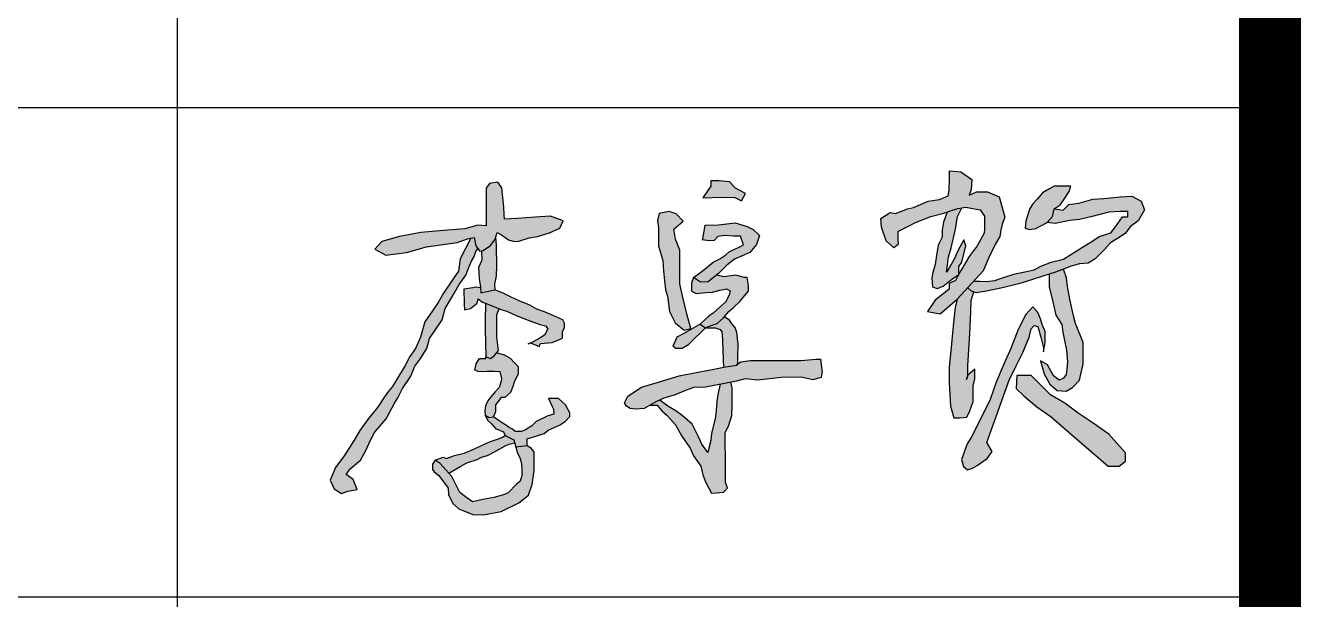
# Model space of a CAD drawing. Extents: x 14207793 to 14719554, y -1675802 to -1228715.
# Drawn here: x 14265126 to 14266484, y -1297776 to -1297161 of the extents above; entities that cross this region are included whole.
import ezdxf

# ---------------------------------------------------------------- set-up
doc = ezdxf.new("R2010")
doc.units = 0
doc.header["$LTSCALE"] = 500
doc.header["$MEASUREMENT"] = 0
doc.layers.get('0').update_dxf_attribs({"linetype": 'CONTINUOUS'})
doc.layers.add('PUB_TITLE', color=4, linetype='CONTINUOUS')

# ---------------------------------------------------------------- blocks, each defined once
blk = doc.blocks.new('54598989')
for points in [[(3421252, -2078057), (3421316, -2078045), (3421356, -2078054), (3421429, -2078068), (3421466, -2078119), (3421466, -2078221), (3421462, -2078255), (3421405, -2078356), (3421342, -2078441), (3421281, -2078546), (3421248, -2078601), (3421232, -2078633), (3421182, -2078659), (3421182, -2078703), (3421070, -2078793), (3421008, -2078884), (3421110, -2078903), (3421246, -2078783), (3421367, -2078652), (3421458, -2078553), (3421511, -2078427), (3421554, -2078345), (3421591, -2078280), (3421600, -2078211), (3421607, -2078182), (3421627, -2078126), (3421583, -2077962), (3421490, -2077922), (3421400, -2077923), (3421341, -2077950), (3421358, -2077904), (3421362, -2077823), (3421275, -2077762), (3421183, -2077754), (3421185, -2077817), (3421181, -2077910), (3421174, -2077954), (3421104, -2077985), (3421012, -2077997), (3420895, -2078048), (3420846, -2078060), (3420751, -2078095), (3420708, -2078087), (3420633, -2078137), (3420638, -2078207), (3420675, -2078316), (3420736, -2078373), (3420772, -2078345), (3420768, -2078295), (3420770, -2078242), (3420849, -2078201), (3420910, -2078168), (3421033, -2078121), (3421137, -2078094), (3421191, -2078076)], [(3417606, -2078046), (3417602, -2077993), (3417595, -2077944), (3417589, -2077889), (3417558, -2077845), (3417492, -2077856), (3417465, -2077892), (3417465, -2078017), (3417465, -2078196), (3417398, -2078190), (3417293, -2078219), (3417123, -2078234), (3416940, -2078250), (3416768, -2078282), (3416627, -2078321), (3416572, -2078383), (3416658, -2078430), (3416825, -2078408), (3416986, -2078365), (3417232, -2078328), (3417314, -2078299), (3417367, -2078288), (3417382, -2078357), (3417415, -2078399), (3417441, -2078394), (3417498, -2078354), (3417536, -2078302), (3417553, -2078249), (3417587, -2078267), (3417644, -2078308), (3417690, -2078321), (3417727, -2078319), (3417811, -2078291), (3417877, -2078282), (3417972, -2078251), (3418055, -2078214), (3418082, -2078156), (3417980, -2078119), (3417859, -2078126), (3417714, -2078136), (3417613, -2078143), (3417610, -2078103)], [(3419465, -2077893), (3419419, -2077841), (3419333, -2077835), (3419268, -2077835), (3419268, -2077878), (3419204, -2077970), (3419351, -2077964), (3419461, -2077967), (3419513, -2077994), (3419545, -2077935)], [(3421933, -2078599), (3422034, -2078566), (3422161, -2078518), (3422227, -2078500), (3422297, -2078495), (3422354, -2078460), (3422426, -2078389), (3422477, -2078333), (3422540, -2078291), (3422593, -2078256), (3422636, -2078200), (3422697, -2078154), (3422748, -2078068), (3422721, -2077996), (3422647, -2077956), (3422555, -2077963), (3422423, -2077977), (3422333, -2077982), (3422223, -2078013), (3422141, -2078024), (3422096, -2078070), (3422025, -2078060), (3422011, -2078120), (3421969, -2078168), (3422032, -2078176), (3422149, -2078153), (3422227, -2078144), (3422318, -2078122), (3422463, -2078086), (3422552, -2078080), (3422615, -2078080), (3422615, -2078122), (3422573, -2078122), (3422515, -2078202), (3422479, -2078251), (3422386, -2078282), (3422325, -2078320), (3422251, -2078367), (3422099, -2078463), (3422001, -2078486), (3421916, -2078518), (3421863, -2078548), (3421701, -2078582), (3421617, -2078611), (3421547, -2078634), (3421481, -2078641), (3421428, -2078639), (3421379, -2078639), (3421367, -2078652), (3421330, -2078692), (3421360, -2078720), (3421397, -2078732), (3421482, -2078721), (3421621, -2078689), (3421759, -2078655)], [(3422025, -2078060), (3422072, -2078027), (3422098, -2077990), (3422145, -2077920), (3422157, -2077876), (3422023, -2077876), (3421981, -2077902), (3421929, -2077930), (3421890, -2077979), (3421854, -2078020), (3421828, -2078056), (3421796, -2078156), (3421790, -2078214), (3421826, -2078226), (3421876, -2078218), (3421969, -2078168), (3422011, -2078120)], [(3421231, -2078223), (3421249, -2078121), (3421284, -2078051), (3421252, -2078057), (3421191, -2078076), (3421164, -2078085), (3421136, -2078166), (3421125, -2078230), (3421125, -2078287), (3421093, -2078350), (3421079, -2078433), (3421068, -2078505), (3421051, -2078569), (3421043, -2078613), (3421047, -2078685), (3421085, -2078699), (3421133, -2078680), (3421199, -2078627), (3421258, -2078585), (3421258, -2078523), (3421283, -2078486), (3421315, -2078355), (3421300, -2078308), (3421257, -2078386), (3421218, -2078467), (3421178, -2078537), (3421160, -2078568), (3421168, -2078509), (3421177, -2078444), (3421196, -2078373)], [(3419019, -2078390), (3418984, -2078301), (3418971, -2078222), (3419046, -2078157), (3418991, -2078098), (3418933, -2078081), (3418854, -2078096), (3418840, -2078152), (3418848, -2078211), (3418848, -2078356), (3418882, -2078474), (3418889, -2078560), (3418897, -2078633), (3418903, -2078709), (3418919, -2078760), (3418936, -2078882), (3418981, -2078975), (3419053, -2079033), (3419108, -2079019), (3419077, -2078913), (3419040, -2078758), (3419019, -2078662), (3419019, -2078597), (3419019, -2078469)], [(3419506, -2078277), (3419531, -2078349), (3419501, -2078363), (3419465, -2078380), (3419419, -2078401), (3419389, -2078427), (3419341, -2078461), (3419287, -2078487), (3419211, -2078549), (3419177, -2078574), (3419129, -2078610), (3419184, -2078648), (3419246, -2078645), (3419332, -2078576), (3419397, -2078511), (3419459, -2078463), (3419580, -2078408), (3419635, -2078346), (3419659, -2078273), (3419607, -2078225), (3419559, -2078201), (3419463, -2078170), (3419329, -2078188), (3419223, -2078190), (3419212, -2078253), (3419202, -2078307), (3419251, -2078316), (3419294, -2078312), (3419325, -2078282), (3419380, -2078272), (3419446, -2078277)], [(3417079, -2078812), (3417033, -2078878), (3416971, -2078966), (3416937, -2079089), (3416897, -2079179), (3416851, -2079245), (3416813, -2079317), (3416744, -2079432), (3416712, -2079484), (3416672, -2079533), (3416643, -2079576), (3416592, -2079654), (3416519, -2079742), (3416450, -2079837), (3416404, -2079917), (3416326, -2080041), (3416254, -2080136), (3416213, -2080237), (3416245, -2080306), (3416303, -2080344), (3416355, -2080324), (3416430, -2080312), (3416398, -2080232), (3416340, -2080191), (3416372, -2080145), (3416455, -2080077), (3416495, -2080005), (3416523, -2079944), (3416565, -2079856), (3416663, -2079744), (3416730, -2079620), (3416756, -2079576), (3416793, -2079502), (3416861, -2079401), (3416891, -2079323), (3416932, -2079267), (3416987, -2079181), (3417009, -2079099), (3417065, -2079016), (3417110, -2078950), (3417136, -2078860), (3417175, -2078793), (3417214, -2078728), (3417248, -2078666), (3417300, -2078590), (3417328, -2078521), (3417350, -2078474), (3417369, -2078441), (3417381, -2078402), (3417398, -2078378), (3417382, -2078357), (3417367, -2078288), (3417341, -2078293), (3417255, -2078460), (3417243, -2078558), (3417194, -2078630), (3417122, -2078737)], [(3417548, -2078518), (3417548, -2078463), (3417544, -2078414), (3417544, -2078351), (3417540, -2078290), (3417536, -2078302), (3417498, -2078354), (3417441, -2078394), (3417428, -2078397), (3417429, -2078472), (3417403, -2078531), (3417405, -2078576), (3417408, -2078617), (3417418, -2078691), (3417421, -2078732), (3417535, -2078708), (3417531, -2078661), (3417544, -2078598)], [(3422150, -2078783), (3422132, -2078682), (3422124, -2078612), (3422098, -2078542), (3422034, -2078566), (3421983, -2078582), (3421985, -2078686), (3422013, -2078805), (3422038, -2078912), (3422085, -2078986), (3422094, -2079049), (3422106, -2079117), (3422124, -2079194), (3422130, -2079286), (3422126, -2079345), (3422120, -2079389), (3422100, -2079419), (3422065, -2079433), (3422019, -2079399), (3421971, -2079312), (3421914, -2079280), (3421934, -2079347), (3421943, -2079383), (3421989, -2079467), (3422049, -2079516), (3422120, -2079522), (3422172, -2079493), (3422226, -2079435), (3422257, -2079302), (3422257, -2079133), (3422196, -2078978), (3422178, -2078917)], [(3419559, -2078610), (3419536, -2078610), (3419468, -2078591), (3419372, -2078604), (3419315, -2078590), (3419246, -2078645), (3419184, -2078648), (3419129, -2078610), (3419114, -2078655), (3419114, -2078695), (3419113, -2078720), (3419150, -2078738), (3419228, -2078730), (3419281, -2078728), (3419339, -2078713), (3419373, -2078705), (3419395, -2078702), (3419423, -2078716), (3419416, -2078752), (3419385, -2078807), (3419341, -2078847), (3419288, -2078897), (3419255, -2078918), (3419222, -2078947), (3419182, -2078984), (3419226, -2079015), (3419262, -2078997), (3419318, -2078980), (3419369, -2078933), (3419412, -2078883), (3419451, -2078851), (3419501, -2078803), (3419541, -2078754), (3419569, -2078720), (3419569, -2078674)], [(3417661, -2078764), (3417605, -2078738), (3417535, -2078708), (3417421, -2078732), (3417418, -2078691), (3417384, -2078686), (3417358, -2078691), (3417286, -2078702), (3417289, -2078825), (3417291, -2078869), (3417338, -2078858), (3417392, -2078816), (3417401, -2078780), (3417434, -2078808), (3417460, -2078816), (3417591, -2078869), (3417630, -2078879), (3417704, -2078914), (3417802, -2078953), (3417895, -2078986), (3417940, -2078998), (3417960, -2079022), (3417934, -2079072), (3417890, -2079100), (3417842, -2079127), (3417821, -2079135), (3417890, -2079165), (3417901, -2079140), (3417994, -2079133), (3418039, -2079114), (3418078, -2079098), (3418078, -2079046), (3418094, -2079011), (3418094, -2078977), (3418079, -2078951), (3418007, -2078918), (3417933, -2078886), (3417871, -2078864), (3417816, -2078832), (3417730, -2078797)], [(3421346, -2079062), (3421355, -2078884), (3421359, -2078794), (3421379, -2078726), (3421360, -2078720), (3421330, -2078692), (3421246, -2078783), (3421229, -2078851), (3421216, -2078970), (3421200, -2079143), (3421182, -2079333), (3421182, -2079456), (3421193, -2079644), (3421218, -2079736), (3421267, -2079736), (3421323, -2079730), (3421346, -2079680), (3421375, -2079606), (3421375, -2079532), (3421375, -2079480), (3421386, -2079424), (3421386, -2079386), (3421386, -2079346), (3421330, -2079393), (3421330, -2079316)], [(3417551, -2078990), (3417551, -2078942), (3417551, -2078907), (3417570, -2078861), (3417460, -2078816), (3417457, -2078957), (3417456, -2079037), (3417459, -2079125), (3417459, -2079158), (3417461, -2079222), (3417461, -2079247), (3417499, -2079260), (3417531, -2079235), (3417563, -2079195), (3417551, -2079088), (3417551, -2079027)], [(3421484, -2079935), (3421527, -2080006), (3421487, -2080062), (3421406, -2080119), (3421369, -2080141), (3421329, -2080155), (3421295, -2080127), (3421280, -2080070), (3421325, -2079945), (3421355, -2079899), (3421426, -2079757), (3421509, -2079589), (3421559, -2079450), (3421620, -2079305), (3421675, -2079179), (3421735, -2079027), (3421796, -2078906), (3421852, -2078846), (3421893, -2078890), (3421913, -2078941), (3421928, -2078986), (3421953, -2079044), (3421953, -2079078), (3421953, -2079132), (3421939, -2079208), (3421939, -2079175), (3421917, -2079090), (3421893, -2079004), (3421863, -2078994), (3421840, -2079022), (3421822, -2079090), (3421772, -2079211), (3421719, -2079319), (3421663, -2079433), (3421605, -2079597), (3421569, -2079697), (3421535, -2079794)], [(3419475, -2079050), (3419463, -2079017), (3419430, -2078976), (3419413, -2078946), (3419377, -2078923), (3419369, -2078933), (3419318, -2078980), (3419262, -2078997), (3419226, -2079015), (3419304, -2079015), (3419342, -2079027), (3419356, -2079047), (3419362, -2079107), (3419365, -2079202), (3419368, -2079264), (3419368, -2079290), (3419372, -2079332), (3419473, -2079317), (3419482, -2079297), (3419482, -2079284), (3419482, -2079220), (3419484, -2079177), (3419484, -2079148)], [(3419145, -2079091), (3419181, -2079057), (3419226, -2079015), (3419182, -2078984), (3419126, -2079016), (3419057, -2079056), (3418996, -2079089), (3418977, -2079135), (3418963, -2079159), (3418988, -2079177), (3419038, -2079176), (3419088, -2079148)], [(3417724, -2079328), (3417692, -2079295), (3417659, -2079261), (3417611, -2079234), (3417547, -2079215), (3417531, -2079235), (3417499, -2079260), (3417461, -2079247), (3417461, -2079260), (3417410, -2079260), (3417382, -2079305), (3417372, -2079352), (3417405, -2079364), (3417473, -2079361), (3417528, -2079362), (3417573, -2079365), (3417588, -2079421), (3417586, -2079441), (3417568, -2079492), (3417538, -2079528), (3417501, -2079567), (3417478, -2079600), (3417460, -2079639), (3417455, -2079681), (3417457, -2079714), (3417488, -2079735), (3417523, -2079729), (3417543, -2079686), (3417543, -2079652), (3417543, -2079631), (3417573, -2079591), (3417588, -2079571), (3417617, -2079571), (3417662, -2079530), (3417680, -2079481), (3417693, -2079448), (3417724, -2079381)], [(3419213, -2079492), (3419473, -2079442), (3419544, -2079423), (3419642, -2079434), (3419834, -2079414), (3419992, -2079410), (3420088, -2079431), (3420153, -2079412), (3420161, -2079364), (3420157, -2079332), (3420148, -2079266), (3420112, -2079266), (3419992, -2079277), (3419876, -2079275), (3419743, -2079275), (3419584, -2079275), (3419510, -2079287), (3419499, -2079296), (3419473, -2079317), (3419372, -2079332), (3419372, -2079329), (3419266, -2079350), (3419150, -2079373), (3419013, -2079400), (3418864, -2079445), (3418712, -2079490), (3418601, -2079562), (3418576, -2079616), (3418591, -2079642), (3418621, -2079661), (3418667, -2079668), (3418734, -2079661), (3418827, -2079609), (3418892, -2079579), (3418981, -2079551), (3419052, -2079522), (3419137, -2079490)], [(3419438, -2079548), (3419438, -2079496), (3419429, -2079450), (3419343, -2079467), (3419323, -2079550), (3419317, -2079602), (3419312, -2079680), (3419304, -2079745), (3419273, -2079860), (3419269, -2079918), (3419252, -2079979), (3419243, -2080014), (3419195, -2079948), (3419170, -2079888), (3419117, -2079788), (3419037, -2079717), (3418987, -2079680), (3418923, -2079643), (3418859, -2079594), (3418827, -2079609), (3418780, -2079635), (3418838, -2079635), (3418875, -2079680), (3418916, -2079716), (3418983, -2079794), (3419035, -2079883), (3419102, -2079979), (3419130, -2080042), (3419189, -2080124), (3419204, -2080193), (3419225, -2080250), (3419251, -2080301), (3419272, -2080342), (3419312, -2080339), (3419369, -2080334), (3419403, -2080301), (3419386, -2080252), (3419386, -2080136), (3419386, -2080112), (3419386, -2080031), (3419384, -2079966), (3419384, -2079903), (3419384, -2079856), (3419412, -2079795), (3419436, -2079717), (3419438, -2079641)], [(3421995, -2079551), (3421895, -2079453), (3421838, -2079398), (3421760, -2079398), (3421725, -2079398), (3421719, -2079502), (3421781, -2079560), (3421884, -2079649), (3422000, -2079729), (3422165, -2079872), (3422320, -2080006), (3422458, -2080125), (3422547, -2080125), (3422597, -2080084), (3422597, -2080018), (3422528, -2079940), (3422464, -2079867), (3422336, -2079780), (3422217, -2079699), (3422110, -2079618)], [(3417930, -2079861), (3417963, -2079836), (3418004, -2079816), (3418058, -2079792), (3418102, -2079764), (3418137, -2079725), (3418137, -2079696), (3418102, -2079631), (3418045, -2079580), (3417966, -2079580), (3417994, -2079645), (3418004, -2079668), (3418009, -2079708), (3417960, -2079721), (3417867, -2079765), (3417830, -2079801), (3417780, -2079833), (3417745, -2079847), (3417725, -2079847), (3417698, -2079847), (3417677, -2079827), (3417650, -2079815), (3417629, -2079799), (3417593, -2079776), (3417568, -2079760), (3417523, -2079729), (3417488, -2079735), (3417457, -2079714), (3417475, -2079755), (3417505, -2079783), (3417540, -2079823), (3417604, -2079848), (3417618, -2079879), (3417686, -2079913), (3417703, -2079971), (3417794, -2079962), (3417794, -2079929), (3417794, -2079904), (3417871, -2079880)], [(3417623, -2079959), (3417650, -2079948), (3417693, -2079936), (3417686, -2079913), (3417618, -2079879), (3417589, -2079895), (3417556, -2079907), (3417492, -2079929), (3417450, -2079948), (3417381, -2079979), (3417348, -2079996), (3417288, -2080020), (3417209, -2080039), (3417146, -2080062), (3417119, -2080053), (3417054, -2080075), (3417094, -2080103), (3417141, -2080155), (3417164, -2080181), (3417260, -2080125), (3417309, -2080098), (3417391, -2080072), (3417428, -2080053), (3417474, -2080038), (3417527, -2080011), (3417575, -2079985)], [(3417299, -2080370), (3417253, -2080336), (3417216, -2080262), (3417189, -2080208), (3417141, -2080155), (3417094, -2080103), (3417054, -2080075), (3417034, -2080109), (3417034, -2080152), (3417046, -2080170), (3417084, -2080199), (3417159, -2080301), (3417162, -2080351), (3417196, -2080425), (3417246, -2080466), (3417357, -2080513), (3417444, -2080516), (3417585, -2080489), (3417726, -2080419), (3417804, -2080358), (3417834, -2080271), (3417851, -2080160), (3417851, -2080097), (3417851, -2080013), (3417829, -2079982), (3417794, -2079962), (3417703, -2079971), (3417716, -2080019), (3417735, -2080056), (3417747, -2080102), (3417750, -2080155), (3417750, -2080200), (3417737, -2080245), (3417707, -2080270), (3417641, -2080338), (3417603, -2080355), (3417526, -2080376), (3417437, -2080393), (3417356, -2080412)]]:
    blk.add_hatch(color=256).paths.add_polyline_path(points)
for p, q in [((3421185, -2077817), (3421183, -2077754)), ((3421183, -2077754), (3421275, -2077762)), ((3417492, -2077856), (3417465, -2077892)), ((3417558, -2077845), (3417492, -2077856)), ((3417589, -2077889), (3417558, -2077845)), ((3419333, -2077835), (3419268, -2077835)), ((3419268, -2077835), (3419268, -2077878)), ((3419419, -2077841), (3419333, -2077835)), ((3419465, -2077893), (3419419, -2077841)), ((3421181, -2077910), (3421185, -2077817)), ((3421275, -2077762), (3421362, -2077823)), ((3421362, -2077823), (3421358, -2077904)), ((3417465, -2077892), (3417465, -2078017)), ((3417595, -2077944), (3417589, -2077889)), ((3417602, -2077993), (3417595, -2077944)), ((3419268, -2077878), (3419204, -2077970)), ((3419545, -2077935), (3419465, -2077893)), ((3419513, -2077994), (3419545, -2077935)), ((3419545, -2077935), (3419545, -2077935)), ((3421104, -2077985), (3421174, -2077954)), ((3421174, -2077954), (3421181, -2077910)), ((3421358, -2077904), (3421341, -2077950)), ((3421341, -2077950), (3421400, -2077923)), ((3421400, -2077923), (3421490, -2077922)), ((3421490, -2077922), (3421583, -2077962)), ((3421583, -2077962), (3421627, -2078126)), ((3421929, -2077930), (3421890, -2077979)), ((3421981, -2077902), (3421929, -2077930)), ((3422023, -2077876), (3421981, -2077902)), ((3422157, -2077876), (3422023, -2077876)), ((3422098, -2077990), (3422145, -2077920)), ((3422145, -2077920), (3422157, -2077876)), ((3422423, -2077977), (3422555, -2077963)), ((3422555, -2077963), (3422647, -2077956)), ((3422647, -2077956), (3422721, -2077996)), ((3417465, -2078017), (3417465, -2078196)), ((3417606, -2078046), (3417602, -2077993)), ((3417610, -2078103), (3417606, -2078046)), ((3419204, -2077970), (3419351, -2077964)), ((3419204, -2077970), (3419204, -2077970)), ((3419351, -2077964), (3419461, -2077967)), ((3419461, -2077967), (3419513, -2077994)), ((3419513, -2077994), (3419513, -2077994)), ((3420751, -2078095), (3420846, -2078060)), ((3420846, -2078060), (3420895, -2078048)), ((3420895, -2078048), (3421012, -2077997)), ((3421012, -2077997), (3421104, -2077985)), ((3421191, -2078076), (3421252, -2078057)), ((3421249, -2078121), (3421284, -2078051)), ((3421252, -2078057), (3421316, -2078045)), ((3421316, -2078045), (3421356, -2078054)), ((3421356, -2078054), (3421429, -2078068)), ((3421828, -2078056), (3421796, -2078156)), ((3421854, -2078020), (3421828, -2078056)), ((3421890, -2077979), (3421854, -2078020)), ((3422011, -2078120), (3422025, -2078060)), ((3422025, -2078060), (3422072, -2078027)), ((3422025, -2078060), (3422096, -2078070)), ((3422072, -2078027), (3422098, -2077990)), ((3422096, -2078070), (3422141, -2078024)), ((3422141, -2078024), (3422223, -2078013)), ((3422223, -2078013), (3422333, -2077982)), ((3422333, -2077982), (3422423, -2077977)), ((3422721, -2077996), (3422748, -2078068)), ((3417613, -2078143), (3417610, -2078103)), ((3417714, -2078136), (3417613, -2078143)), ((3417859, -2078126), (3417714, -2078136)), ((3417980, -2078119), (3417859, -2078126)), ((3418082, -2078156), (3417980, -2078119)), ((3418055, -2078214), (3418082, -2078156)), ((3418854, -2078096), (3418840, -2078152)), ((3418840, -2078152), (3418848, -2078211)), ((3418933, -2078081), (3418854, -2078096)), ((3418991, -2078098), (3418933, -2078081)), ((3418971, -2078222), (3419046, -2078157)), ((3419046, -2078157), (3418991, -2078098)), ((3419046, -2078157), (3419046, -2078157)), ((3419046, -2078157), (3419046, -2078157)), ((3420633, -2078137), (3420708, -2078087)), ((3420638, -2078207), (3420633, -2078137)), ((3420708, -2078087), (3420751, -2078095)), ((3420910, -2078168), (3421033, -2078121)), ((3421033, -2078121), (3421137, -2078094)), ((3421136, -2078166), (3421125, -2078230)), ((3421164, -2078085), (3421136, -2078166)), ((3421137, -2078094), (3421191, -2078076)), ((3421231, -2078223), (3421249, -2078121)), ((3421429, -2078068), (3421466, -2078119)), ((3421466, -2078119), (3421466, -2078221)), ((3421627, -2078126), (3421607, -2078182)), ((3421796, -2078156), (3421790, -2078214)), ((3421969, -2078168), (3422011, -2078120)), ((3422149, -2078153), (3422032, -2078176)), ((3422227, -2078144), (3422149, -2078153)), ((3422318, -2078122), (3422227, -2078144)), ((3422463, -2078086), (3422318, -2078122)), ((3422552, -2078080), (3422463, -2078086)), ((3422515, -2078202), (3422573, -2078122)), ((3422615, -2078080), (3422552, -2078080)), ((3422573, -2078122), (3422615, -2078122)), ((3422615, -2078122), (3422615, -2078080)), ((3422697, -2078154), (3422636, -2078200)), ((3422748, -2078068), (3422697, -2078154)), ((3416940, -2078250), (3416768, -2078282)), ((3417123, -2078234), (3416940, -2078250)), ((3417293, -2078219), (3417123, -2078234)), ((3417398, -2078190), (3417293, -2078219)), ((3417465, -2078196), (3417398, -2078190)), ((3417536, -2078302), (3417553, -2078249)), ((3417553, -2078249), (3417587, -2078267)), ((3417587, -2078267), (3417644, -2078308)), ((3417877, -2078282), (3417972, -2078251)), ((3417972, -2078251), (3418055, -2078214)), ((3418848, -2078211), (3418848, -2078356)), ((3418984, -2078301), (3418971, -2078222)), ((3418971, -2078222), (3418971, -2078222)), ((3419201, -2078311), (3419212, -2078253)), ((3419212, -2078253), (3419223, -2078190)), ((3419223, -2078190), (3419329, -2078188)), ((3419329, -2078188), (3419463, -2078170)), ((3419463, -2078170), (3419559, -2078201)), ((3419559, -2078201), (3419607, -2078225)), ((3419607, -2078225), (3419659, -2078273)), ((3420675, -2078316), (3420638, -2078207)), ((3420770, -2078242), (3420768, -2078295)), ((3420770, -2078242), (3420849, -2078201)), ((3420849, -2078201), (3420910, -2078168)), ((3421125, -2078230), (3421125, -2078287)), ((3421196, -2078373), (3421231, -2078223)), ((3421462, -2078255), (3421405, -2078356)), ((3421466, -2078221), (3421462, -2078255)), ((3421591, -2078280), (3421600, -2078211)), ((3421607, -2078182), (3421600, -2078211)), ((3421790, -2078214), (3421826, -2078226)), ((3421826, -2078226), (3421876, -2078218)), ((3421876, -2078218), (3421969, -2078168)), ((3422032, -2078176), (3421969, -2078168)), ((3422386, -2078282), (3422479, -2078251)), ((3422479, -2078251), (3422515, -2078202)), ((3422593, -2078256), (3422540, -2078291)), ((3422636, -2078200), (3422593, -2078256)), ((3416627, -2078321), (3416572, -2078383)), ((3416768, -2078282), (3416627, -2078321)), ((3416825, -2078408), (3416986, -2078365)), ((3416986, -2078365), (3417232, -2078328)), ((3417232, -2078328), (3417314, -2078299)), ((3417341, -2078293), (3417255, -2078460)), ((3417314, -2078299), (3417367, -2078288)), ((3417367, -2078288), (3417382, -2078357)), ((3417382, -2078357), (3417415, -2078399)), ((3417441, -2078394), (3417498, -2078354)), ((3417498, -2078354), (3417536, -2078302)), ((3417540, -2078290), (3417544, -2078351)), ((3417544, -2078351), (3417544, -2078414)), ((3417644, -2078308), (3417690, -2078321)), ((3417690, -2078321), (3417727, -2078319)), ((3417727, -2078319), (3417811, -2078291)), ((3417811, -2078291), (3417877, -2078282)), ((3418848, -2078356), (3418882, -2078474)), ((3419019, -2078390), (3418984, -2078301)), ((3419251, -2078316), (3419202, -2078307)), ((3419294, -2078312), (3419251, -2078316)), ((3419325, -2078282), (3419294, -2078312)), ((3419380, -2078272), (3419325, -2078282)), ((3419446, -2078277), (3419380, -2078272)), ((3419506, -2078277), (3419446, -2078277)), ((3419465, -2078380), (3419501, -2078363)), ((3419501, -2078363), (3419531, -2078349)), ((3419531, -2078349), (3419506, -2078277)), ((3419635, -2078346), (3419580, -2078408)), ((3419659, -2078273), (3419635, -2078346)), ((3420736, -2078373), (3420675, -2078316)), ((3420772, -2078345), (3420736, -2078373)), ((3420768, -2078295), (3420772, -2078345)), ((3421093, -2078350), (3421079, -2078433)), ((3421125, -2078287), (3421093, -2078350)), ((3421300, -2078308), (3421257, -2078386)), ((3421283, -2078486), (3421315, -2078355)), ((3421315, -2078355), (3421300, -2078308)), ((3421405, -2078356), (3421342, -2078441)), ((3421511, -2078427), (3421554, -2078345)), ((3421554, -2078345), (3421591, -2078280)), ((3422099, -2078463), (3422251, -2078367)), ((3422251, -2078367), (3422325, -2078320)), ((3422325, -2078320), (3422386, -2078282)), ((3422477, -2078333), (3422426, -2078389)), ((3422540, -2078291), (3422477, -2078333)), ((3416572, -2078383), (3416658, -2078430)), ((3416658, -2078430), (3416825, -2078408)), ((3417255, -2078460), (3417243, -2078558)), ((3417350, -2078474), (3417369, -2078441)), ((3417369, -2078441), (3417381, -2078402)), ((3417381, -2078402), (3417398, -2078378)), ((3417429, -2078472), (3417403, -2078531)), ((3417415, -2078399), (3417441, -2078394)), ((3417428, -2078397), (3417429, -2078472)), ((3417544, -2078414), (3417548, -2078463)), ((3417548, -2078463), (3417548, -2078518)), ((3419019, -2078469), (3419019, -2078390)), ((3419019, -2078597), (3419019, -2078469)), ((3419287, -2078487), (3419341, -2078461)), ((3419341, -2078461), (3419389, -2078427)), ((3419389, -2078427), (3419419, -2078401)), ((3419459, -2078463), (3419397, -2078511)), ((3419419, -2078401), (3419465, -2078380)), ((3419580, -2078408), (3419459, -2078463)), ((3421079, -2078433), (3421068, -2078505)), ((3421168, -2078509), (3421177, -2078444)), ((3421177, -2078444), (3421196, -2078373)), ((3421218, -2078467), (3421178, -2078537)), ((3421257, -2078386), (3421218, -2078467)), ((3421342, -2078441), (3421281, -2078546)), ((3421458, -2078553), (3421511, -2078427)), ((3422001, -2078486), (3422099, -2078463)), ((3422354, -2078460), (3422297, -2078495)), ((3422426, -2078389), (3422354, -2078460)), ((3417243, -2078558), (3417194, -2078630)), ((3417300, -2078590), (3417328, -2078521)), ((3417328, -2078521), (3417350, -2078474)), ((3417403, -2078531), (3417405, -2078576)), ((3417548, -2078518), (3417544, -2078598)), ((3418882, -2078474), (3418889, -2078560)), ((3418889, -2078560), (3418897, -2078633)), ((3419129, -2078610), (3419177, -2078574)), ((3419177, -2078574), (3419211, -2078549)), ((3419211, -2078549), (3419287, -2078487)), ((3419397, -2078511), (3419332, -2078576)), ((3421051, -2078569), (3421043, -2078613)), ((3421068, -2078505), (3421051, -2078569)), ((3421160, -2078568), (3421168, -2078509)), ((3421178, -2078537), (3421160, -2078568)), ((3421281, -2078546), (3421248, -2078601)), ((3421258, -2078523), (3421283, -2078486)), ((3421258, -2078585), (3421258, -2078523)), ((3421283, -2078486), (3421283, -2078486)), ((3421367, -2078652), (3421458, -2078553)), ((3421701, -2078582), (3421863, -2078548)), ((3421863, -2078548), (3421916, -2078518)), ((3421916, -2078518), (3422001, -2078486)), ((3422034, -2078566), (3421933, -2078599)), ((3422161, -2078518), (3422034, -2078566)), ((3422124, -2078612), (3422098, -2078542)), ((3422227, -2078500), (3422161, -2078518)), ((3422297, -2078495), (3422227, -2078500)), ((3417194, -2078630), (3417122, -2078737)), ((3417214, -2078728), (3417248, -2078666)), ((3417248, -2078666), (3417300, -2078590)), ((3417405, -2078576), (3417408, -2078617)), ((3417408, -2078617), (3417418, -2078691)), ((3417544, -2078598), (3417531, -2078661)), ((3417531, -2078661), (3417535, -2078708)), ((3418897, -2078633), (3418903, -2078709)), ((3419019, -2078662), (3419019, -2078597)), ((3419040, -2078758), (3419019, -2078662)), ((3419129, -2078610), (3419114, -2078655)), ((3419114, -2078655), (3419114, -2078695)), ((3419184, -2078648), (3419129, -2078610)), ((3419246, -2078645), (3419184, -2078648)), ((3419332, -2078576), (3419246, -2078645)), ((3419372, -2078604), (3419315, -2078590)), ((3419315, -2078590), (3419315, -2078590)), ((3419332, -2078576), (3419332, -2078576)), ((3419468, -2078591), (3419372, -2078604)), ((3419536, -2078610), (3419468, -2078591)), ((3419559, -2078610), (3419536, -2078610)), ((3419569, -2078674), (3419559, -2078610)), ((3419569, -2078720), (3419569, -2078674)), ((3421043, -2078613), (3421047, -2078685)), ((3421133, -2078680), (3421199, -2078627)), ((3421232, -2078633), (3421182, -2078659)), ((3421182, -2078659), (3421182, -2078703)), ((3421199, -2078627), (3421258, -2078585)), ((3421248, -2078601), (3421232, -2078633)), ((3421246, -2078783), (3421367, -2078652)), ((3421379, -2078639), (3421428, -2078639)), ((3421428, -2078639), (3421481, -2078641)), ((3421481, -2078641), (3421547, -2078634)), ((3421547, -2078634), (3421617, -2078611)), ((3421617, -2078611), (3421701, -2078582)), ((3421759, -2078655), (3421621, -2078689)), ((3421933, -2078599), (3421759, -2078655)), ((3421983, -2078582), (3421985, -2078686)), ((3422132, -2078682), (3422124, -2078612)), ((3417122, -2078737), (3417079, -2078812)), ((3417175, -2078793), (3417214, -2078728)), ((3417286, -2078702), (3417358, -2078691)), ((3417286, -2078702), (3417289, -2078825)), ((3417358, -2078691), (3417384, -2078686)), ((3417384, -2078686), (3417418, -2078691)), ((3417418, -2078691), (3417421, -2078732)), ((3417421, -2078732), (3417535, -2078708)), ((3417535, -2078708), (3417535, -2078708)), ((3417605, -2078738), (3417535, -2078708)), ((3417535, -2078708), (3417535, -2078708)), ((3417661, -2078764), (3417605, -2078738)), ((3417730, -2078797), (3417661, -2078764)), ((3418903, -2078709), (3418919, -2078760)), ((3418919, -2078760), (3418919, -2078760)), ((3418919, -2078760), (3418936, -2078882)), ((3419077, -2078913), (3419040, -2078758)), ((3419114, -2078695), (3419113, -2078720)), ((3419113, -2078720), (3419150, -2078738)), ((3419150, -2078738), (3419228, -2078730)), ((3419228, -2078730), (3419281, -2078728)), ((3419281, -2078728), (3419339, -2078713)), ((3419339, -2078713), (3419373, -2078705)), ((3419373, -2078705), (3419395, -2078702)), ((3419416, -2078752), (3419385, -2078807)), ((3419395, -2078702), (3419423, -2078716)), ((3419423, -2078716), (3419416, -2078752)), ((3419501, -2078803), (3419541, -2078754)), ((3419541, -2078754), (3419569, -2078720)), ((3421047, -2078685), (3421085, -2078699)), ((3421182, -2078703), (3421070, -2078793)), ((3421085, -2078699), (3421133, -2078680)), ((3421360, -2078720), (3421330, -2078692)), ((3421359, -2078794), (3421379, -2078726)), ((3421397, -2078732), (3421360, -2078720)), ((3421482, -2078721), (3421397, -2078732)), ((3421621, -2078689), (3421482, -2078721)), ((3421985, -2078686), (3422013, -2078805)), ((3422150, -2078783), (3422132, -2078682)), ((3417033, -2078878), (3416971, -2078966)), ((3417079, -2078812), (3417033, -2078878)), ((3417110, -2078950), (3417136, -2078860)), ((3417136, -2078860), (3417175, -2078793)), ((3417289, -2078825), (3417291, -2078869)), ((3417291, -2078869), (3417338, -2078858)), ((3417291, -2078869), (3417291, -2078869)), ((3417338, -2078858), (3417392, -2078816)), ((3417392, -2078816), (3417401, -2078780)), ((3417401, -2078780), (3417434, -2078808)), ((3417434, -2078808), (3417460, -2078816)), ((3417460, -2078816), (3417457, -2078957)), ((3417460, -2078816), (3417591, -2078869)), ((3417551, -2078907), (3417570, -2078861)), ((3417570, -2078861), (3417561, -2078861)), ((3417591, -2078869), (3417630, -2078879)), ((3417630, -2078879), (3417704, -2078914)), ((3417816, -2078832), (3417730, -2078797)), ((3417871, -2078864), (3417816, -2078832)), ((3417933, -2078886), (3417871, -2078864)), ((3419341, -2078847), (3419288, -2078897)), ((3419385, -2078807), (3419341, -2078847)), ((3419412, -2078883), (3419451, -2078851)), ((3419451, -2078851), (3419501, -2078803)), ((3421070, -2078793), (3421008, -2078884)), ((3421110, -2078903), (3421246, -2078783)), ((3421229, -2078851), (3421216, -2078970)), ((3421246, -2078783), (3421229, -2078851)), ((3421355, -2078884), (3421359, -2078794)), ((3421852, -2078846), (3421796, -2078906)), ((3421893, -2078890), (3421852, -2078846)), ((3422013, -2078805), (3422038, -2078912)), ((3422178, -2078917), (3422150, -2078783)), ((3416971, -2078966), (3416937, -2079089)), ((3417065, -2079016), (3417110, -2078950)), ((3417457, -2078957), (3417456, -2079037)), ((3417551, -2078942), (3417551, -2078907)), ((3417551, -2078990), (3417551, -2078942)), ((3417704, -2078914), (3417802, -2078953)), ((3417802, -2078953), (3417895, -2078986)), ((3418007, -2078918), (3417933, -2078886)), ((3418079, -2078951), (3418007, -2078918)), ((3418094, -2078977), (3418079, -2078951)), ((3418094, -2079011), (3418094, -2078977)), ((3418936, -2078882), (3418981, -2078975)), ((3418981, -2078975), (3418981, -2078975)), ((3418981, -2078975), (3419053, -2079033)), ((3419108, -2079019), (3419077, -2078913)), ((3419077, -2078913), (3419077, -2078913)), ((3419222, -2078947), (3419182, -2078984)), ((3419255, -2078918), (3419222, -2078947)), ((3419222, -2078947), (3419222, -2078947)), ((3419288, -2078897), (3419255, -2078918)), ((3419262, -2078997), (3419318, -2078980)), ((3419318, -2078980), (3419369, -2078933)), ((3419369, -2078933), (3419412, -2078883)), ((3419377, -2078923), (3419413, -2078946)), ((3419413, -2078946), (3419430, -2078976)), ((3419430, -2078976), (3419463, -2079017)), ((3421008, -2078884), (3421008, -2078884)), ((3421008, -2078884), (3421110, -2078903)), ((3421216, -2078970), (3421200, -2079143)), ((3421346, -2079062), (3421355, -2078884)), ((3421796, -2078906), (3421735, -2079027)), ((3421913, -2078941), (3421893, -2078890)), ((3421928, -2078986), (3421913, -2078941)), ((3422038, -2078912), (3422085, -2078986)), ((3422196, -2078978), (3422178, -2078917)), ((3422257, -2079133), (3422196, -2078978)), ((3417009, -2079099), (3417065, -2079016)), ((3417456, -2079037), (3417459, -2079125)), ((3417551, -2079027), (3417551, -2078990)), ((3417551, -2079088), (3417551, -2079027)), ((3417934, -2079072), (3417890, -2079100)), ((3417895, -2078986), (3417940, -2078998)), ((3417960, -2079022), (3417934, -2079072)), ((3417940, -2078998), (3417960, -2079022)), ((3418078, -2079046), (3418094, -2079011)), ((3418078, -2079098), (3418078, -2079046)), ((3419057, -2079056), (3418996, -2079089)), ((3419053, -2079033), (3419108, -2079019)), ((3419053, -2079033), (3419053, -2079033)), ((3419126, -2079016), (3419057, -2079056)), ((3419108, -2079019), (3419108, -2079019)), ((3419182, -2078984), (3419126, -2079016)), ((3419145, -2079091), (3419181, -2079057)), ((3419181, -2079057), (3419226, -2079015)), ((3419182, -2078984), (3419182, -2078984)), ((3419182, -2078984), (3419226, -2079015)), ((3419226, -2079015), (3419262, -2078997)), ((3419226, -2079015), (3419304, -2079015)), ((3419304, -2079015), (3419342, -2079027)), ((3419342, -2079027), (3419356, -2079047)), ((3419356, -2079047), (3419362, -2079107)), ((3419463, -2079017), (3419475, -2079050)), ((3419475, -2079050), (3419484, -2079148)), ((3421330, -2079316), (3421346, -2079062)), ((3421735, -2079027), (3421675, -2079179)), ((3421822, -2079090), (3421840, -2079022)), ((3421840, -2079022), (3421863, -2078994)), ((3421863, -2078994), (3421893, -2079004)), ((3421893, -2079004), (3421893, -2079004)), ((3421893, -2079004), (3421917, -2079090)), ((3421953, -2079044), (3421928, -2078986)), ((3421953, -2079078), (3421953, -2079044)), ((3421953, -2079132), (3421953, -2079078)), ((3422085, -2078986), (3422094, -2079049)), ((3422094, -2079049), (3422106, -2079117)), ((3416897, -2079179), (3416851, -2079245)), ((3416937, -2079089), (3416897, -2079179)), ((3416932, -2079267), (3416987, -2079181)), ((3416987, -2079181), (3417009, -2079099)), ((3417459, -2079125), (3417459, -2079158)), ((3417459, -2079158), (3417461, -2079222)), ((3417563, -2079195), (3417551, -2079088)), ((3417842, -2079127), (3417801, -2079142)), ((3417801, -2079142), (3417821, -2079135)), ((3417821, -2079135), (3417890, -2079165)), ((3417890, -2079100), (3417842, -2079127)), ((3417890, -2079165), (3417901, -2079140)), ((3417901, -2079140), (3417994, -2079133)), ((3417994, -2079133), (3418039, -2079114)), ((3418039, -2079114), (3418078, -2079098)), ((3418977, -2079135), (3418963, -2079159)), ((3418963, -2079159), (3418988, -2079177)), ((3418996, -2079089), (3418977, -2079135)), ((3418988, -2079177), (3419038, -2079176)), ((3419038, -2079176), (3419088, -2079148)), ((3419088, -2079148), (3419145, -2079091)), ((3419362, -2079107), (3419365, -2079202)), ((3419484, -2079177), (3419482, -2079220)), ((3419484, -2079148), (3419484, -2079177)), ((3421200, -2079143), (3421182, -2079333)), ((3421675, -2079179), (3421620, -2079305)), ((3421772, -2079211), (3421822, -2079090)), ((3421917, -2079090), (3421939, -2079175)), ((3421939, -2079208), (3421953, -2079132)), ((3421939, -2079175), (3421939, -2079208)), ((3422106, -2079117), (3422124, -2079194)), ((3422257, -2079302), (3422257, -2079133)), ((3416851, -2079245), (3416813, -2079317)), ((3416891, -2079323), (3416932, -2079267)), ((3417382, -2079305), (3417410, -2079260)), ((3417410, -2079260), (3417461, -2079260)), ((3417461, -2079222), (3417461, -2079247)), ((3417461, -2079247), (3417461, -2079247)), ((3417461, -2079247), (3417499, -2079260)), ((3417461, -2079260), (3417461, -2079247)), ((3417499, -2079260), (3417531, -2079235)), ((3417531, -2079235), (3417563, -2079195)), ((3417531, -2079235), (3417531, -2079235)), ((3417611, -2079234), (3417547, -2079215)), ((3417547, -2079215), (3417547, -2079215)), ((3417659, -2079261), (3417611, -2079234)), ((3417692, -2079295), (3417659, -2079261)), ((3419365, -2079202), (3419368, -2079264)), ((3419368, -2079264), (3419368, -2079290)), ((3419482, -2079220), (3419482, -2079284)), ((3419482, -2079284), (3419482, -2079297)), ((3419499, -2079296), (3419510, -2079287)), ((3419510, -2079287), (3419584, -2079275)), ((3419584, -2079275), (3419743, -2079275)), ((3419743, -2079275), (3419876, -2079275)), ((3419876, -2079275), (3419992, -2079277)), ((3419992, -2079277), (3420112, -2079266)), ((3420112, -2079266), (3420148, -2079266)), ((3420148, -2079266), (3420157, -2079332)), ((3421719, -2079319), (3421772, -2079211)), ((3421971, -2079312), (3421914, -2079280)), ((3421914, -2079280), (3421934, -2079347)), ((3422124, -2079194), (3422130, -2079286)), ((3422130, -2079286), (3422126, -2079345)), ((3416813, -2079317), (3416744, -2079432)), ((3416861, -2079401), (3416891, -2079323)), ((3417382, -2079305), (3417372, -2079352)), ((3417372, -2079352), (3417405, -2079364)), ((3417405, -2079364), (3417473, -2079361)), ((3417473, -2079361), (3417528, -2079362)), ((3417528, -2079362), (3417573, -2079365)), ((3417573, -2079365), (3417573, -2079365)), ((3417573, -2079365), (3417588, -2079421)), ((3417724, -2079328), (3417692, -2079295)), ((3417693, -2079448), (3417724, -2079381)), ((3417724, -2079381), (3417724, -2079328)), ((3419013, -2079400), (3419150, -2079373)), ((3419150, -2079373), (3419266, -2079350)), ((3419266, -2079350), (3419372, -2079329)), ((3419368, -2079290), (3419372, -2079332)), ((3419473, -2079317), (3419372, -2079332)), ((3419473, -2079317), (3419499, -2079296)), ((3419482, -2079297), (3419473, -2079317)), ((3419482, -2079297), (3419482, -2079297)), ((3420161, -2079364), (3420153, -2079412)), ((3420157, -2079332), (3420161, -2079364)), ((3421182, -2079333), (3421182, -2079456)), ((3421330, -2079393), (3421330, -2079316)), ((3421386, -2079346), (3421330, -2079393)), ((3421386, -2079386), (3421386, -2079346)), ((3421386, -2079346), (3421386, -2079346)), ((3421386, -2079424), (3421386, -2079386)), ((3421620, -2079305), (3421559, -2079450)), ((3421663, -2079433), (3421719, -2079319)), ((3421934, -2079347), (3421943, -2079383)), ((3421943, -2079383), (3421989, -2079467)), ((3422019, -2079399), (3421971, -2079312)), ((3422120, -2079389), (3422100, -2079419)), ((3422126, -2079345), (3422120, -2079389)), ((3422226, -2079435), (3422257, -2079302)), ((3416712, -2079484), (3416672, -2079533)), ((3416744, -2079432), (3416712, -2079484)), ((3416793, -2079502), (3416861, -2079401)), ((3417586, -2079441), (3417568, -2079492)), ((3417588, -2079421), (3417586, -2079441)), ((3417662, -2079530), (3417680, -2079481)), ((3417680, -2079481), (3417693, -2079448)), ((3417693, -2079448), (3417693, -2079448)), ((3418601, -2079562), (3418712, -2079490)), ((3418712, -2079490), (3418864, -2079445)), ((3418864, -2079445), (3419013, -2079400)), ((3419137, -2079490), (3419052, -2079522)), ((3419213, -2079492), (3419137, -2079490)), ((3419473, -2079442), (3419213, -2079492)), ((3419343, -2079467), (3419323, -2079550)), ((3419438, -2079496), (3419429, -2079450)), ((3419544, -2079423), (3419473, -2079442)), ((3419642, -2079434), (3419544, -2079423)), ((3419834, -2079414), (3419642, -2079434)), ((3419992, -2079410), (3419834, -2079414)), ((3420088, -2079431), (3419992, -2079410)), ((3420153, -2079412), (3420088, -2079431)), ((3421182, -2079456), (3421193, -2079644)), ((3421330, -2079393), (3421319, -2079429)), ((3421319, -2079429), (3421330, -2079393)), ((3421375, -2079480), (3421386, -2079424)), ((3421375, -2079532), (3421375, -2079480)), ((3421559, -2079450), (3421509, -2079589)), ((3421605, -2079597), (3421663, -2079433)), ((3421725, -2079398), (3421719, -2079502)), ((3421760, -2079398), (3421725, -2079398)), ((3421838, -2079398), (3421760, -2079398)), ((3421895, -2079453), (3421838, -2079398)), ((3421995, -2079551), (3421895, -2079453)), ((3421989, -2079467), (3422049, -2079516)), ((3422065, -2079433), (3422019, -2079399)), ((3422100, -2079419), (3422065, -2079433)), ((3422172, -2079493), (3422226, -2079435)), ((3416643, -2079576), (3416592, -2079654)), ((3416672, -2079533), (3416643, -2079576)), ((3416730, -2079620), (3416756, -2079576)), ((3416756, -2079576), (3416793, -2079502)), ((3417501, -2079567), (3417478, -2079600)), ((3417538, -2079528), (3417501, -2079567)), ((3417568, -2079492), (3417538, -2079528)), ((3417543, -2079631), (3417573, -2079591)), ((3417573, -2079591), (3417588, -2079571)), ((3417588, -2079571), (3417617, -2079571)), ((3417617, -2079571), (3417662, -2079530)), ((3418045, -2079580), (3417966, -2079580)), ((3417966, -2079580), (3417994, -2079645)), ((3418102, -2079631), (3418045, -2079580)), ((3418576, -2079616), (3418601, -2079562)), ((3418892, -2079579), (3418827, -2079609)), ((3418981, -2079551), (3418892, -2079579)), ((3419052, -2079522), (3418981, -2079551)), ((3419323, -2079550), (3419317, -2079602)), ((3419438, -2079548), (3419438, -2079496)), ((3419438, -2079641), (3419438, -2079548)), ((3421375, -2079606), (3421375, -2079532)), ((3421509, -2079589), (3421426, -2079757)), ((3421719, -2079502), (3421781, -2079560)), ((3421719, -2079502), (3421719, -2079502)), ((3421781, -2079560), (3421884, -2079649)), ((3422110, -2079618), (3421995, -2079551)), ((3422049, -2079516), (3422120, -2079522)), ((3422120, -2079522), (3422172, -2079493)), ((3416592, -2079654), (3416519, -2079742)), ((3416663, -2079744), (3416730, -2079620)), ((3417460, -2079639), (3417455, -2079681)), ((3417455, -2079681), (3417457, -2079714)), ((3417478, -2079600), (3417460, -2079639)), ((3417523, -2079729), (3417543, -2079686)), ((3417543, -2079652), (3417543, -2079631)), ((3417543, -2079686), (3417543, -2079652)), ((3417994, -2079645), (3418004, -2079668)), ((3418004, -2079668), (3418009, -2079708)), ((3418137, -2079696), (3418102, -2079631)), ((3418591, -2079642), (3418576, -2079616)), ((3418621, -2079661), (3418591, -2079642)), ((3418667, -2079668), (3418621, -2079661)), ((3418734, -2079661), (3418667, -2079668)), ((3418827, -2079609), (3418734, -2079661)), ((3418780, -2079635), (3418838, -2079635)), ((3418838, -2079635), (3418875, -2079680)), ((3418923, -2079643), (3418859, -2079594)), ((3418875, -2079680), (3418916, -2079716)), ((3418987, -2079680), (3418923, -2079643)), ((3419037, -2079717), (3418987, -2079680)), ((3419312, -2079680), (3419304, -2079745)), ((3419317, -2079602), (3419312, -2079680)), ((3419436, -2079717), (3419438, -2079641)), ((3421193, -2079644), (3421218, -2079736)), ((3421323, -2079730), (3421346, -2079680)), ((3421346, -2079680), (3421375, -2079606)), ((3421569, -2079697), (3421605, -2079597)), ((3421884, -2079649), (3422000, -2079729)), ((3422217, -2079699), (3422110, -2079618)), ((3416519, -2079742), (3416450, -2079837)), ((3416565, -2079856), (3416663, -2079744)), ((3417457, -2079714), (3417457, -2079714)), ((3417457, -2079714), (3417488, -2079735)), ((3417457, -2079714), (3417475, -2079755)), ((3417475, -2079755), (3417505, -2079783)), ((3417488, -2079735), (3417523, -2079729)), ((3417505, -2079783), (3417540, -2079823)), ((3417523, -2079729), (3417523, -2079729)), ((3417568, -2079760), (3417523, -2079729)), ((3417593, -2079776), (3417568, -2079760)), ((3417568, -2079760), (3417568, -2079760)), ((3417629, -2079799), (3417593, -2079776)), ((3417867, -2079765), (3417830, -2079801)), ((3417960, -2079721), (3417867, -2079765)), ((3418009, -2079708), (3417960, -2079721)), ((3418004, -2079816), (3418058, -2079792)), ((3418058, -2079792), (3418102, -2079764)), ((3418102, -2079764), (3418137, -2079725)), ((3418137, -2079725), (3418137, -2079696)), ((3418916, -2079716), (3418983, -2079794)), ((3418983, -2079794), (3419035, -2079883)), ((3419117, -2079788), (3419037, -2079717)), ((3419170, -2079888), (3419117, -2079788)), ((3419304, -2079745), (3419273, -2079860)), ((3419384, -2079856), (3419412, -2079795)), ((3419412, -2079795), (3419436, -2079717)), ((3421218, -2079736), (3421267, -2079736)), ((3421267, -2079736), (3421323, -2079730)), ((3421267, -2079736), (3421267, -2079736)), ((3421426, -2079757), (3421355, -2079899)), ((3421484, -2079935), (3421535, -2079794)), ((3421535, -2079794), (3421569, -2079697)), ((3422000, -2079729), (3422165, -2079872)), ((3422336, -2079780), (3422217, -2079699)), ((3422464, -2079867), (3422336, -2079780)), ((3416450, -2079837), (3416404, -2079917)), ((3416523, -2079944), (3416565, -2079856)), ((3417540, -2079823), (3417604, -2079848)), ((3417556, -2079907), (3417589, -2079895)), ((3417589, -2079895), (3417618, -2079879)), ((3417604, -2079848), (3417618, -2079879)), ((3417618, -2079879), (3417686, -2079913)), ((3417650, -2079815), (3417629, -2079799)), ((3417677, -2079827), (3417650, -2079815)), ((3417698, -2079847), (3417677, -2079827)), ((3417725, -2079847), (3417698, -2079847)), ((3417745, -2079847), (3417725, -2079847)), ((3417780, -2079833), (3417745, -2079847)), ((3417830, -2079801), (3417780, -2079833)), ((3417794, -2079904), (3417871, -2079880)), ((3417871, -2079880), (3417930, -2079861)), ((3417930, -2079861), (3417963, -2079836)), ((3417963, -2079836), (3418004, -2079816)), ((3419035, -2079883), (3419102, -2079979)), ((3419195, -2079948), (3419170, -2079888)), ((3419273, -2079860), (3419269, -2079918)), ((3419384, -2079903), (3419384, -2079856)), ((3422165, -2079872), (3422320, -2080006)), ((3422528, -2079940), (3422464, -2079867)), ((3416404, -2079917), (3416326, -2080041)), ((3416495, -2080005), (3416523, -2079944)), ((3417288, -2080020), (3417348, -2079996)), ((3417348, -2079996), (3417381, -2079979)), ((3417381, -2079979), (3417450, -2079948)), ((3417450, -2079948), (3417492, -2079929)), ((3417492, -2079929), (3417556, -2079907)), ((3417527, -2080011), (3417575, -2079985)), ((3417575, -2079985), (3417623, -2079959)), ((3417623, -2079959), (3417650, -2079948)), ((3417650, -2079948), (3417693, -2079936)), ((3417650, -2079948), (3417650, -2079948)), ((3417686, -2079913), (3417703, -2079971)), ((3417794, -2079962), (3417703, -2079971)), ((3417703, -2079971), (3417716, -2080019)), ((3417703, -2079971), (3417703, -2079971)), ((3417794, -2079929), (3417794, -2079904)), ((3417794, -2079962), (3417794, -2079929)), ((3417829, -2079982), (3417794, -2079962)), ((3417851, -2080013), (3417829, -2079982)), ((3419102, -2079979), (3419130, -2080042)), ((3419243, -2080014), (3419195, -2079948)), ((3419252, -2079979), (3419243, -2080014)), ((3419269, -2079918), (3419252, -2079979)), ((3419384, -2079966), (3419384, -2079903)), ((3419386, -2080031), (3419384, -2079966)), ((3421325, -2079945), (3421280, -2080070)), ((3421355, -2079899), (3421325, -2079945)), ((3421527, -2080006), (3421484, -2079935)), ((3422597, -2080018), (3422528, -2079940)), ((3416326, -2080041), (3416254, -2080136)), ((3416372, -2080145), (3416455, -2080077)), ((3416455, -2080077), (3416495, -2080005)), ((3417054, -2080075), (3417034, -2080109)), ((3417054, -2080075), (3417119, -2080053)), ((3417094, -2080103), (3417054, -2080075)), ((3417119, -2080053), (3417146, -2080062)), ((3417146, -2080062), (3417209, -2080039)), ((3417209, -2080039), (3417288, -2080020)), ((3417260, -2080125), (3417309, -2080098)), ((3417309, -2080098), (3417391, -2080072)), ((3417391, -2080072), (3417428, -2080053)), ((3417428, -2080053), (3417474, -2080038)), ((3417474, -2080038), (3417527, -2080011)), ((3417716, -2080019), (3417735, -2080056)), ((3417735, -2080056), (3417747, -2080102)), ((3417851, -2080097), (3417851, -2080013)), ((3417851, -2080160), (3417851, -2080097)), ((3419130, -2080042), (3419189, -2080124)), ((3419386, -2080112), (3419386, -2080031)), ((3421280, -2080070), (3421295, -2080127)), ((3421406, -2080119), (3421487, -2080062)), ((3421487, -2080062), (3421527, -2080006)), ((3421487, -2080062), (3421487, -2080062)), ((3422320, -2080006), (3422458, -2080125)), ((3422547, -2080125), (3422597, -2080084)), ((3422597, -2080084), (3422597, -2080018)), ((3416254, -2080136), (3416213, -2080237)), ((3416340, -2080191), (3416372, -2080145)), ((3416398, -2080232), (3416340, -2080191)), ((3417034, -2080109), (3417034, -2080152)), ((3417034, -2080152), (3417046, -2080170)), ((3417046, -2080170), (3417084, -2080199)), ((3417084, -2080199), (3417159, -2080301)), ((3417141, -2080155), (3417094, -2080103)), ((3417094, -2080103), (3417094, -2080103)), ((3417189, -2080208), (3417141, -2080155)), ((3417164, -2080181), (3417260, -2080125)), ((3417750, -2080200), (3417737, -2080245)), ((3417747, -2080102), (3417750, -2080155)), ((3417750, -2080155), (3417750, -2080200)), ((3417834, -2080271), (3417851, -2080160)), ((3419189, -2080124), (3419204, -2080193)), ((3419204, -2080193), (3419225, -2080250)), ((3419386, -2080136), (3419386, -2080112)), ((3419386, -2080252), (3419386, -2080136)), ((3421295, -2080127), (3421329, -2080155)), ((3421329, -2080155), (3421369, -2080141)), ((3421369, -2080141), (3421406, -2080119)), ((3422458, -2080125), (3422547, -2080125)), ((3416213, -2080237), (3416245, -2080306)), ((3416430, -2080312), (3416398, -2080232)), ((3416398, -2080232), (3416398, -2080232)), ((3417159, -2080301), (3417162, -2080351)), ((3417216, -2080262), (3417189, -2080208)), ((3417253, -2080336), (3417216, -2080262)), ((3417707, -2080270), (3417641, -2080338)), ((3417737, -2080245), (3417707, -2080270)), ((3417804, -2080358), (3417834, -2080271)), ((3419225, -2080250), (3419251, -2080301)), ((3419251, -2080301), (3419272, -2080342)), ((3419369, -2080334), (3419403, -2080301)), ((3419403, -2080301), (3419386, -2080252)), ((3416245, -2080306), (3416303, -2080344)), ((3416303, -2080344), (3416355, -2080324)), ((3416355, -2080324), (3416430, -2080312)), ((3416430, -2080312), (3416430, -2080312)), ((3417162, -2080351), (3417196, -2080425)), ((3417299, -2080370), (3417253, -2080336)), ((3417356, -2080412), (3417299, -2080370)), ((3417437, -2080393), (3417356, -2080412)), ((3417526, -2080376), (3417437, -2080393)), ((3417603, -2080355), (3417526, -2080376)), ((3417641, -2080338), (3417603, -2080355)), ((3417726, -2080419), (3417804, -2080358)), ((3419272, -2080342), (3419312, -2080339)), ((3419312, -2080339), (3419369, -2080334)), ((3419312, -2080339), (3419312, -2080339)), ((3417196, -2080425), (3417246, -2080466)), ((3417246, -2080466), (3417357, -2080513)), ((3417356, -2080412), (3417356, -2080412)), ((3417444, -2080516), (3417585, -2080489)), ((3417585, -2080489), (3417726, -2080419)), ((3417357, -2080513), (3417444, -2080516))]:
    blk.add_line(p, q)

msp = doc.modelspace()

# ---------------------------------------------------------------- linework, layer by layer
at = {"layer": 'PUB_TITLE'}
for p, q in [((14265288.17, -1295140.43, -1620.52), (14265288.17, -1299334.45, -1620.52)), ((14262792.41, -1297248.76, -1620.52), (14266461.1, -1297248.76, -1620.52)), ((14262792.41, -1297772.86, -1620.52), (14266461.1, -1297772.86, -1620.52))]:
    msp.add_line(p, q, dxfattribs=at)
at = {"layer": 'PUB_TITLE', "const_width": 70.6}
msp.add_lwpolyline([(14209557.5, -1306111.5), (14266461.1, -1306111.5), (14266461.1, -1265587.1), (14209557.5, -1265587.1)], close=True, dxfattribs=at)
at = {"layer": 'PUB_TITLE', "const_width": 41.93, "elevation": -914.52}
msp.add_lwpolyline([(14262792.41, -1295152.37), (14266461.1, -1295152.37), (14266461.1, -1299345.16), (14262792.41, -1299345.16)], close=True, dxfattribs=at)

# ---------------------------------------------------------------- block references
at = {"xscale": 0.133470200907439, "yscale": 0.1334702025512233, "zscale": 0.1334702025505002}
msp.add_blockref('54598989', (13809489.53, -1019998.28, -14180.13), dxfattribs=at)

doc.saveas('drawing.dxf')
